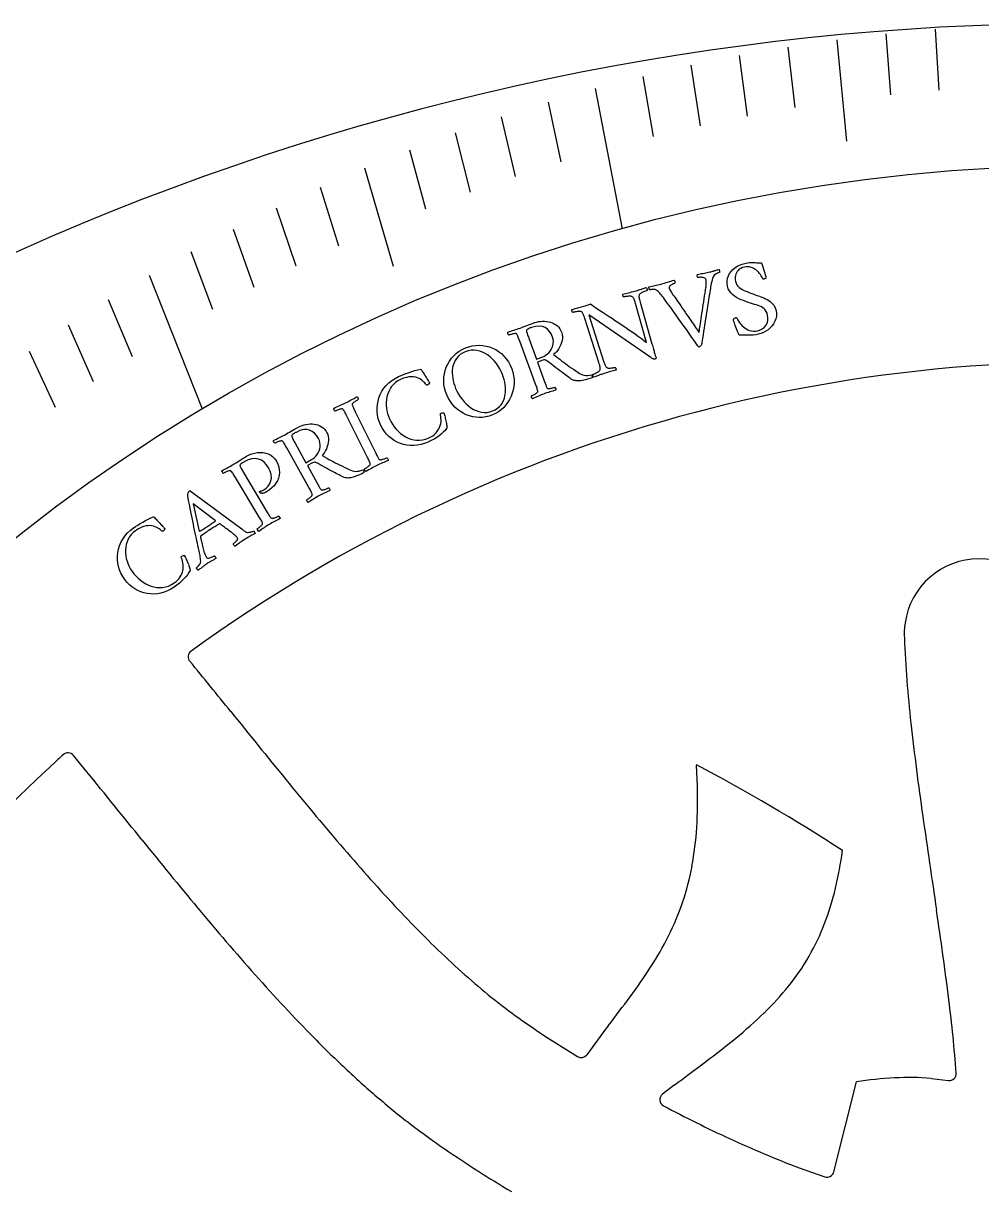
# Model space of a CAD drawing. Header units: millimetres. Extents: x -94 to 94, y -94 to 94.
# Drawn here: x -38.47 to -3.71, y 52.12 to 94.5 of the extents above; entities that cross this region are included whole.
import ezdxf

# ---------------------------------------------------------------- set-up
doc = ezdxf.new("R2010")
doc.units = ezdxf.units.MM
for name, color, linetype in [('CUT_INNER', 6, 'Continuous'), ('CUT_OUTER', 1, 'Continuous'), ('ENGRAVE', 7, 'Continuous'), ('ENGRAVE_FINE', 8, 'Continuous'), ('TEXT', 5, 'Continuous')]:
    doc.layers.add(name, color=color, linetype=linetype)

msp = doc.modelspace()

# ---------------------------------------------------------------- linework, layer by layer
at = {"layer": 'CUT_INNER'}
for points in [[(-36.166, 67.35), (-36.652, 67.943)], [(-14.02, 66.823), (-14.053, 67.588), (-14.053, 67.593)], [(-19.077, 57.462), (-18.366, 57.02)], [(-14.858, 55.975), (-15.282, 55.652)], [(-9.069, 52.83), (-8.252, 56.096), (-8.251, 56.102)], [(-5.529, 56.223), (-4.911, 56.149)], [(-10.325, 52.979), (-9.394, 52.655)]]:
    msp.add_lwpolyline(points, dxfattribs=at)
for centre, radius, start, end in [((0, 27.005), 55.21, 83.6858, 125.9129), ((0, 27.004), 67.496, 125.98241, 240.82111), ((-3.799, 72.36), 2.715, 8.6569, 171.7883), ((-3.771, 72.357), 2.744, 171.8144, 183.0762), ((37.142, 73.983), 43.688, 182.3268, 186.4021), ((-32.237, 71.518), 0.25, 126.0352, 219.3527), ((-193.521, -61.212), 208.628, 38.80697, 39.45294), ((404.947, 420.805), 559.815, 218.8641, 219.18891), ((96.038, 80.452), 102.938, 186.32481, 188.2209), ((-13.646, 41.967), 34.961, 131.9431, 132.6417), ((-36.846, 67.785), 0.25, 39.3522, 132.0117), ((0, 27.004), 55.211, 132.5397, 191.6531), ((-43.23, 11.782), 62.978, 56.81025, 62.4001), ((-908.307, -640.589), 1123.302, 38.904931, 39.067142), ((74.097, 151.055), 132.935, 219.18159, 220.51408), ((-30.614, 66.315), 16.602, 356.5878, 1.7523), ((762.395, 176.354), 776.161, 188.193906, 188.447645), ((-25.502, 66.017), 11.481, 349.4746, 356.5571), ((141.285, 206.47), 225.457, 218.90409, 219.71854), ((25.458, 109.468), 68.941, 220.49816, 222.95504), ((-23.85, 66.611), 15.244, 346.7649, 351.9851), ((-23.615, 65.679), 9.565, 341.2833, 349.3975), ((-18.846, 65.44), 10.105, 339.1237, 346.7314), ((43.609, 125.306), 98.46, 219.71025, 221.56642), ((5.618, 90.969), 41.815, 222.9286, 226.7301), ((-23.724, 65.735), 9.686, 333.3885, 341.1805), ((-150.642, 40.715), 146.896, 7.18008, 8.46222), ((-17.242, 64.844), 8.393, 330.0853, 339.028), ((-25.965, 66.876), 12.2, 327.1738, 333.3096), ((-17.407, 64.958), 8.594, 321.2557, 329.9712), ((-4.738, 79.942), 26.688, 226.6913, 232.1671), ((-32.92, 71.376), 20.484, 323.4767, 327.1416), ((14.019, 99.043), 58.896, 221.54985, 224.61357), ((-19.068, 66.308), 10.734, 314.0716, 321.1823), ((-79.326, 105.742), 78.229, 322.51483, 323.478), ((-51.468, 53.074), 46.955, 4.0842, 7.343), ((-4.547, 80.662), 27.374, 232.7757, 237.9407), ((-22.967, 70.344), 16.345, 309.2533, 314.0528), ((20.929, 28.878), 48.1, 142.5365, 144.0971), ((0.499, 85.708), 39.907, 224.6177, 226.9924), ((-34.035, 83.879), 33.83, 306.8929, 309.264), ((-18.234, 57.232), 0.25, 238.1329, 323.7079), ((-413.418, 588.945), 665.512, 306.789504, 306.91122), ((-4.127, 80.615), 33.027, 226.8335, 229.5216), ((-4.881, 56.397), 0.25, 263.1642, 4.7686), ((-6.042, 41.019), 15.244, 93.1116, 98.3318), ((-6.327, 46.15), 10.105, 85.4704, 93.0782), ((-15.131, 55.453), 0.25, 127.264, 242.6376), ((-7.369, 76.704), 27.947, 229.3732, 232.5217), ((6.325, 95.589), 45.761, 241.8754, 245.218), ((-4.422, 80.85), 33.032, 232.8402, 235.3875), ((2.706, 87.557), 36.951, 245.0928, 249.3506), ((7.841, 99.488), 55.339, 235.8996, 238.8755), ((-9.312, 52.891), 0.25, 250.7824, 345.9522)]:
    msp.add_arc(centre, radius, start, end, dxfattribs=at)
at = {"layer": 'CUT_OUTER'}
msp.add_arc((-0.001, 0.002), 94.498, 90.25031, 136.407, dxfattribs=at)
at = {"layer": 'ENGRAVE'}
for points in [[(-17.726, 92.131), (-16.748, 87.048)], [(-33.903, 85.368), (-31.976, 80.515)]]:
    msp.add_lwpolyline(points, dxfattribs=at)
msp.add_circle((0, 27.004), 62.336, dxfattribs=at)
at = {"layer": 'ENGRAVE_FINE'}
for points in [[(-7.181, 94.117), (-7.013, 91.911)], [(-5.391, 94.284), (-5.265, 92.076)], [(-8.964, 93.902), (-8.614, 90.231)], [(-12.504, 93.332), (-12.21, 91.137)], [(-10.739, 93.64), (-10.487, 91.441)], [(-14.258, 92.977), (-13.922, 90.787)], [(-15.999, 92.576), (-15.621, 90.392)], [(-19.436, 91.641), (-18.976, 89.47)], [(-21.13, 91.107), (-20.628, 88.944)], [(-22.805, 90.531), (-22.262, 88.376)], [(-24.46, 89.912), (-23.877, 87.766)], [(-26.094, 89.252), (-25.053, 85.691)], [(-27.706, 88.552), (-27.041, 86.425)], [(-29.293, 87.812), (-28.588, 85.697)], [(-30.856, 87.034), (-30.11, 84.93)], [(-32.393, 86.219), (-31.607, 84.127)], [(-35.385, 84.481), (-34.52, 82.416)], [(-36.838, 83.561), (-35.933, 81.51)], [(-38.261, 82.608), (-37.318, 80.572)]]:
    msp.add_lwpolyline(points, dxfattribs=at)
at = {"layer": 'TEXT'}
for points in [[(-12.303, 85.791), (-12.243, 85.803), (-12.189, 85.812), (-12.139, 85.818), (-12.094, 85.821), (-12.051, 85.822), (-12.008, 85.822), (-11.963, 85.82), (-11.918, 85.818), (-11.87, 85.815), (-11.816, 85.812), (-11.757, 85.809), (-11.693, 85.807), (-11.667, 85.734), (-11.642, 85.661), (-11.617, 85.585), (-11.594, 85.509), (-11.573, 85.436), (-11.556, 85.374), (-11.541, 85.32), (-11.53, 85.277), (-11.528, 85.268), (-11.531, 85.259), (-11.539, 85.251), (-11.552, 85.242), (-11.566, 85.235), (-11.579, 85.229), (-11.591, 85.225), (-11.601, 85.222), (-11.615, 85.221), (-11.627, 85.221), (-11.638, 85.224), (-11.648, 85.229), (-11.661, 85.264), (-11.679, 85.302), (-11.702, 85.341), (-11.729, 85.383), (-11.76, 85.425), (-11.794, 85.465), (-11.832, 85.503), (-11.874, 85.54), (-11.919, 85.573), (-11.967, 85.602), (-12.018, 85.627), (-12.071, 85.647), (-12.127, 85.662), (-12.184, 85.668), (-12.243, 85.667), (-12.304, 85.657), (-12.379, 85.638), (-12.444, 85.611), (-12.498, 85.578), (-12.542, 85.538), (-12.577, 85.494), (-12.605, 85.448), (-12.625, 85.399), (-12.638, 85.347), (-12.645, 85.295), (-12.647, 85.245), (-12.644, 85.196), (-12.636, 85.149), (-12.616, 85.077), (-12.586, 85.014), (-12.548, 84.96), (-12.501, 84.914), (-12.447, 84.874), (-12.389, 84.839), (-12.326, 84.807), (-12.258, 84.78), (-12.187, 84.754), (-12.117, 84.727), (-12.046, 84.7), (-11.975, 84.673), (-11.92, 84.653), (-11.863, 84.632), (-11.803, 84.61), (-11.74, 84.588), (-11.677, 84.563), (-11.614, 84.536), (-11.551, 84.507), (-11.489, 84.476), (-11.43, 84.442), (-11.375, 84.403), (-11.325, 84.361), (-11.278, 84.314), (-11.238, 84.262), (-11.206, 84.206), (-11.18, 84.143), (-11.163, 84.076), (-11.15, 83.974), (-11.153, 83.876), (-11.172, 83.781), (-11.206, 83.69), (-11.252, 83.603), (-11.308, 83.524), (-11.374, 83.451), (-11.449, 83.386), (-11.532, 83.329), (-11.62, 83.283), (-11.712, 83.247), (-11.809, 83.221), (-11.903, 83.204), (-11.995, 83.192), (-12.088, 83.186), (-12.18, 83.186), (-12.269, 83.188), (-12.353, 83.189), (-12.433, 83.189), (-12.507, 83.187), (-12.531, 83.242), (-12.555, 83.299), (-12.578, 83.357), (-12.601, 83.418), (-12.623, 83.478), (-12.643, 83.535), (-12.662, 83.588), (-12.678, 83.637), (-12.692, 83.68), (-12.703, 83.713), (-12.71, 83.738), (-12.715, 83.754), (-12.707, 83.766), (-12.698, 83.777), (-12.688, 83.787), (-12.678, 83.797), (-12.666, 83.806), (-12.654, 83.813), (-12.642, 83.819), (-12.628, 83.823), (-12.612, 83.824), (-12.598, 83.82), (-12.587, 83.811), (-12.578, 83.797), (-12.564, 83.769), (-12.546, 83.737), (-12.523, 83.7), (-12.497, 83.659), (-12.466, 83.615), (-12.43, 83.572), (-12.39, 83.529), (-12.346, 83.487), (-12.297, 83.447), (-12.244, 83.412), (-12.187, 83.382), (-12.125, 83.358), (-12.058, 83.341), (-11.987, 83.335), (-11.91, 83.337), (-11.828, 83.35), (-11.742, 83.376), (-11.666, 83.416), (-11.598, 83.47), (-11.538, 83.538), (-11.493, 83.617), (-11.467, 83.706), (-11.46, 83.803), (-11.473, 83.909), (-11.492, 83.984), (-11.519, 84.047), (-11.554, 84.101), (-11.595, 84.144), (-11.643, 84.179), (-11.695, 84.21), (-11.752, 84.237), (-11.814, 84.261), (-11.879, 84.282), (-11.947, 84.304), (-12.018, 84.326), (-12.091, 84.349), (-12.173, 84.377), (-12.257, 84.407), (-12.343, 84.439), (-12.43, 84.473), (-12.516, 84.51), (-12.597, 84.554), (-12.673, 84.603), (-12.744, 84.658), (-12.806, 84.721), (-12.857, 84.792), (-12.896, 84.873), (-12.923, 84.964), (-12.938, 85.062), (-12.938, 85.158), (-12.923, 85.25), (-12.892, 85.338), (-12.849, 85.421), (-12.795, 85.498), (-12.732, 85.568), (-12.658, 85.631), (-12.576, 85.686), (-12.49, 85.731), (-12.399, 85.766), (-12.303, 85.791)], [(-15.333, 85.042), (-15.27, 85.059), (-15.208, 85.076), (-15.148, 85.094), (-15.089, 85.112), (-15.03, 85.13), (-14.972, 85.148), (-14.915, 85.165), (-14.858, 85.182), (-14.852, 85.173), (-14.846, 85.161), (-14.841, 85.144), (-14.836, 85.124), (-14.833, 85.104), (-14.832, 85.089), (-14.834, 85.078), (-14.838, 85.072), (-14.848, 85.069), (-14.864, 85.063), (-14.884, 85.055), (-14.909, 85.044), (-14.935, 85.031), (-14.961, 85.016), (-14.985, 85), (-15.008, 84.981), (-15.027, 84.961), (-15.039, 84.939), (-15.043, 84.915), (-15.039, 84.889), (-15.025, 84.852), (-14.997, 84.8), (-14.957, 84.734), (-14.903, 84.654), (-14.874, 84.613), (-14.841, 84.566), (-14.803, 84.512), (-14.761, 84.451), (-14.715, 84.386), (-14.668, 84.318), (-14.618, 84.247), (-14.566, 84.172), (-14.514, 84.095), (-14.461, 84.018), (-14.408, 83.942), (-14.354, 83.865), (-14.302, 83.79), (-14.252, 83.718), (-14.205, 83.649), (-14.16, 83.583), (-14.118, 83.521), (-14.081, 83.465), (-14.047, 83.415), (-14.017, 83.371), (-13.993, 83.335), (-13.975, 83.308), (-13.963, 83.29), (-13.957, 83.282), (-13.954, 83.297), (-13.95, 83.323), (-13.943, 83.362), (-13.936, 83.412), (-13.927, 83.472), (-13.917, 83.54), (-13.906, 83.615), (-13.894, 83.698), (-13.881, 83.787), (-13.867, 83.88), (-13.853, 83.978), (-13.837, 84.081), (-13.822, 84.186), (-13.805, 84.292), (-13.789, 84.399), (-13.773, 84.507), (-13.756, 84.613), (-13.74, 84.716), (-13.725, 84.816), (-13.71, 84.913), (-13.704, 84.95), (-13.7, 84.987), (-13.697, 85.025), (-13.695, 85.063), (-13.695, 85.1), (-13.696, 85.134), (-13.699, 85.165), (-13.704, 85.192), (-13.714, 85.22), (-13.73, 85.242), (-13.752, 85.26), (-13.78, 85.272), (-13.81, 85.279), (-13.841, 85.284), (-13.873, 85.287), (-13.905, 85.287), (-13.934, 85.285), (-13.959, 85.283), (-13.979, 85.28), (-13.993, 85.278), (-14.001, 85.282), (-14.009, 85.292), (-14.016, 85.306), (-14.021, 85.326), (-14.025, 85.347), (-14.026, 85.364), (-14.024, 85.378), (-14.02, 85.39), (-13.966, 85.4), (-13.914, 85.41), (-13.864, 85.419), (-13.815, 85.428), (-13.765, 85.437), (-13.715, 85.447), (-13.663, 85.458), (-13.61, 85.47), (-13.567, 85.48), (-13.528, 85.49), (-13.494, 85.498), (-13.465, 85.506), (-13.439, 85.513), (-13.412, 85.52), (-13.387, 85.528), (-13.361, 85.536), (-13.334, 85.544), (-13.304, 85.553), (-13.271, 85.562), (-13.235, 85.572), (-13.23, 85.564), (-13.225, 85.55), (-13.221, 85.533), (-13.217, 85.511), (-13.215, 85.491), (-13.214, 85.475), (-13.216, 85.466), (-13.219, 85.462), (-13.234, 85.457), (-13.257, 85.449), (-13.287, 85.435), (-13.324, 85.418), (-13.361, 85.397), (-13.394, 85.371), (-13.421, 85.342), (-13.443, 85.309), (-13.457, 85.281), (-13.471, 85.241), (-13.485, 85.192), (-13.5, 85.131), (-13.514, 85.067), (-13.527, 85.003), (-13.538, 84.942), (-13.548, 84.882), (-13.57, 84.743), (-13.592, 84.61), (-13.612, 84.483), (-13.63, 84.361), (-13.649, 84.244), (-13.667, 84.128), (-13.684, 84.015), (-13.702, 83.904), (-13.72, 83.792), (-13.737, 83.679), (-13.755, 83.563), (-13.773, 83.446), (-13.791, 83.324), (-13.811, 83.195), (-13.832, 83.061), (-13.854, 82.919), (-13.862, 82.882), (-13.871, 82.85), (-13.883, 82.823), (-13.896, 82.803), (-13.911, 82.786), (-13.928, 82.773), (-13.945, 82.764), (-13.964, 82.757), (-13.969, 82.757), (-13.976, 82.761), (-13.982, 82.767), (-13.989, 82.777), (-13.995, 82.788), (-14.002, 82.797), (-14.008, 82.805), (-14.013, 82.81), (-14.116, 82.959), (-14.216, 83.103), (-14.313, 83.242), (-14.406, 83.375), (-14.499, 83.507), (-14.592, 83.639), (-14.687, 83.773), (-14.782, 83.907), (-14.881, 84.045), (-14.986, 84.19), (-15.097, 84.341), (-15.214, 84.499), (-15.25, 84.548), (-15.285, 84.593), (-15.319, 84.636), (-15.351, 84.676), (-15.384, 84.714), (-15.418, 84.749), (-15.452, 84.782), (-15.487, 84.812), (-15.503, 84.824), (-15.522, 84.833), (-15.545, 84.839), (-15.571, 84.843), (-15.599, 84.845), (-15.626, 84.846), (-15.653, 84.845), (-15.679, 84.843), (-15.703, 84.84), (-15.723, 84.837), (-15.74, 84.834), (-15.754, 84.831), (-15.757, 84.833), (-15.76, 84.843), (-15.765, 84.859), (-15.772, 84.881), (-15.778, 84.904), (-15.782, 84.921), (-15.783, 84.932), (-15.783, 84.938), (-15.718, 84.953), (-15.659, 84.967), (-15.605, 84.979), (-15.557, 84.989), (-15.509, 84.999), (-15.456, 85.011), (-15.397, 85.026), (-15.333, 85.042)], [(-18.179, 84.227), (-18.136, 84.241), (-18.094, 84.254), (-18.052, 84.267), (-18.011, 84.28), (-17.973, 84.292), (-17.94, 84.303), (-17.913, 84.313), (-17.891, 84.322), (-17.843, 84.284), (-17.782, 84.24), (-17.711, 84.19), (-17.628, 84.134), (-17.536, 84.072), (-17.436, 84.006), (-17.331, 83.936), (-17.218, 83.863), (-17.101, 83.786), (-16.983, 83.709), (-16.863, 83.629), (-16.741, 83.548), (-16.619, 83.467), (-16.5, 83.385), (-16.382, 83.304), (-16.266, 83.222), (-16.155, 83.143), (-16.051, 83.066), (-15.955, 82.993), (-15.866, 82.922), (-16.267, 84.334), (-16.28, 84.381), (-16.293, 84.422), (-16.304, 84.459), (-16.315, 84.489), (-16.326, 84.516), (-16.341, 84.541), (-16.359, 84.563), (-16.379, 84.582), (-16.391, 84.589), (-16.408, 84.594), (-16.431, 84.597), (-16.46, 84.599), (-16.492, 84.598), (-16.525, 84.597), (-16.558, 84.594), (-16.591, 84.59), (-16.623, 84.585), (-16.65, 84.581), (-16.672, 84.576), (-16.69, 84.572), (-16.7, 84.58), (-16.708, 84.591), (-16.715, 84.606), (-16.72, 84.623), (-16.724, 84.64), (-16.727, 84.654), (-16.728, 84.666), (-16.729, 84.676), (-16.672, 84.69), (-16.617, 84.704), (-16.564, 84.716), (-16.512, 84.728), (-16.46, 84.74), (-16.404, 84.754), (-16.346, 84.769), (-16.284, 84.787), (-16.241, 84.799), (-16.202, 84.81), (-16.168, 84.82), (-16.137, 84.83), (-16.109, 84.839), (-16.08, 84.848), (-16.05, 84.858), (-16.021, 84.868), (-15.989, 84.879), (-15.954, 84.891), (-15.916, 84.903), (-15.875, 84.917), (-15.869, 84.909), (-15.863, 84.9), (-15.857, 84.888), (-15.85, 84.874), (-15.845, 84.859), (-15.843, 84.843), (-15.843, 84.827), (-15.845, 84.81), (-15.86, 84.805), (-15.88, 84.798), (-15.905, 84.789), (-15.936, 84.777), (-15.969, 84.763), (-16, 84.748), (-16.031, 84.732), (-16.061, 84.715), (-16.087, 84.698), (-16.107, 84.682), (-16.12, 84.667), (-16.128, 84.653), (-16.134, 84.628), (-16.137, 84.602), (-16.137, 84.576), (-16.133, 84.549), (-16.126, 84.518), (-16.117, 84.481), (-16.106, 84.438), (-16.092, 84.388), (-15.667, 82.871), (-15.652, 82.82), (-15.639, 82.771), (-15.626, 82.726), (-15.614, 82.684), (-15.603, 82.645), (-15.592, 82.606), (-15.58, 82.567), (-15.569, 82.53), (-15.557, 82.492), (-15.544, 82.45), (-15.53, 82.406), (-15.514, 82.358), (-15.515, 82.35), (-15.519, 82.344), (-15.524, 82.338), (-15.532, 82.333), (-15.54, 82.328), (-15.547, 82.325), (-15.553, 82.323), (-15.557, 82.321), (-15.566, 82.32), (-15.579, 82.32), (-15.594, 82.322), (-15.613, 82.326), (-15.635, 82.332), (-15.658, 82.342), (-15.683, 82.356), (-15.71, 82.373), (-17.952, 83.929), (-17.422, 82.249), (-17.407, 82.203), (-17.393, 82.162), (-17.38, 82.127), (-17.368, 82.098), (-17.356, 82.072), (-17.341, 82.049), (-17.324, 82.027), (-17.305, 82.008), (-17.294, 82.001), (-17.277, 81.996), (-17.255, 81.993), (-17.228, 81.992), (-17.198, 81.993), (-17.167, 81.994), (-17.135, 81.997), (-17.103, 82), (-17.073, 82.004), (-17.046, 82.008), (-17.025, 82.013), (-17.008, 82.017), (-16.998, 82.009), (-16.989, 81.998), (-16.982, 81.985), (-16.976, 81.969), (-16.972, 81.953), (-16.969, 81.938), (-16.967, 81.925), (-16.967, 81.913), (-17.022, 81.901), (-17.074, 81.888), (-17.125, 81.876), (-17.173, 81.864), (-17.223, 81.851), (-17.275, 81.837), (-17.33, 81.821), (-17.388, 81.802), (-17.427, 81.79), (-17.464, 81.777), (-17.497, 81.766), (-17.527, 81.754), (-17.555, 81.743), (-17.582, 81.732), (-17.61, 81.721), (-17.636, 81.711), (-17.665, 81.699), (-17.697, 81.687), (-17.733, 81.673), (-17.773, 81.658), (-17.78, 81.665), (-17.786, 81.675), (-17.793, 81.686), (-17.799, 81.7), (-17.805, 81.714), (-17.808, 81.73), (-17.809, 81.746), (-17.808, 81.763), (-17.794, 81.769), (-17.776, 81.776), (-17.753, 81.787), (-17.725, 81.801), (-17.695, 81.816), (-17.666, 81.832), (-17.637, 81.85), (-17.608, 81.868), (-17.584, 81.885), (-17.565, 81.902), (-17.553, 81.917), (-17.548, 81.93), (-17.543, 81.956), (-17.541, 81.981), (-17.542, 82.007), (-17.546, 82.033), (-17.553, 82.063), (-17.562, 82.099), (-17.575, 82.142), (-17.59, 82.192), (-18.101, 83.794), (-18.117, 83.844), (-18.132, 83.886), (-18.145, 83.922), (-18.157, 83.951), (-18.17, 83.975), (-18.184, 83.997), (-18.201, 84.017), (-18.221, 84.035), (-18.233, 84.043), (-18.252, 84.048), (-18.277, 84.051), (-18.309, 84.05), (-18.344, 84.048), (-18.378, 84.044), (-18.413, 84.039), (-18.447, 84.033), (-18.478, 84.026), (-18.504, 84.021), (-18.524, 84.016), (-18.539, 84.011), (-18.55, 84.024), (-18.559, 84.038), (-18.566, 84.053), (-18.57, 84.068), (-18.573, 84.083), (-18.574, 84.096), (-18.574, 84.107), (-18.573, 84.117), (-18.509, 84.135), (-18.452, 84.152), (-18.401, 84.165), (-18.356, 84.177), (-18.314, 84.188), (-18.27, 84.2), (-18.225, 84.213), (-18.179, 84.227)], [(-19.915, 83.642), (-19.85, 83.662), (-19.782, 83.677), (-19.712, 83.687), (-19.638, 83.692), (-19.564, 83.692), (-19.491, 83.687), (-19.419, 83.675), (-19.348, 83.658), (-19.28, 83.635), (-19.215, 83.604), (-19.154, 83.567), (-19.098, 83.523), (-19.047, 83.472), (-19.003, 83.412), (-18.966, 83.345), (-18.936, 83.27), (-18.918, 83.203), (-18.911, 83.134), (-18.913, 83.063), (-18.924, 82.99), (-18.943, 82.916), (-18.969, 82.844), (-19.002, 82.775), (-19.04, 82.707), (-19.084, 82.643), (-19.131, 82.586), (-19.181, 82.535), (-19.234, 82.489), (-19.158, 82.427), (-19.084, 82.368), (-19.013, 82.312), (-18.944, 82.258), (-18.875, 82.206), (-18.805, 82.155), (-18.735, 82.104), (-18.664, 82.054), (-18.591, 82.002), (-18.514, 81.948), (-18.433, 81.891), (-18.348, 81.832), (-18.291, 81.796), (-18.235, 81.767), (-18.18, 81.745), (-18.125, 81.73), (-18.068, 81.723), (-18.006, 81.723), (-17.937, 81.73), (-17.864, 81.745), (-17.855, 81.738), (-17.847, 81.727), (-17.842, 81.711), (-17.838, 81.691), (-17.835, 81.671), (-17.834, 81.656), (-17.833, 81.645), (-17.833, 81.638), (-17.921, 81.611), (-18.001, 81.587), (-18.074, 81.567), (-18.14, 81.552), (-18.199, 81.54), (-18.25, 81.531), (-18.293, 81.526), (-18.328, 81.525), (-18.351, 81.526), (-18.379, 81.529), (-18.411, 81.532), (-18.447, 81.537), (-18.487, 81.545), (-18.529, 81.559), (-18.572, 81.58), (-18.616, 81.607), (-18.636, 81.621), (-18.663, 81.64), (-18.697, 81.665), (-18.738, 81.695), (-18.785, 81.73), (-18.836, 81.769), (-18.892, 81.811), (-18.952, 81.857), (-19.016, 81.905), (-19.081, 81.955), (-19.149, 82.007), (-19.22, 82.06), (-19.291, 82.113), (-19.36, 82.166), (-19.429, 82.219), (-19.497, 82.271), (-19.522, 82.285), (-19.552, 82.29), (-19.586, 82.287), (-19.625, 82.276), (-19.817, 82.208), (-19.573, 81.528), (-19.572, 81.523), (-19.57, 81.517), (-19.567, 81.512), (-19.566, 81.506), (-19.564, 81.5), (-19.561, 81.495), (-19.559, 81.489), (-19.558, 81.484), (-19.545, 81.449), (-19.533, 81.416), (-19.521, 81.385), (-19.509, 81.356), (-19.498, 81.328), (-19.486, 81.304), (-19.474, 81.283), (-19.462, 81.265), (-19.453, 81.258), (-19.437, 81.254), (-19.417, 81.252), (-19.391, 81.252), (-19.362, 81.255), (-19.333, 81.259), (-19.303, 81.264), (-19.273, 81.272), (-19.245, 81.279), (-19.221, 81.285), (-19.203, 81.29), (-19.19, 81.295), (-19.181, 81.288), (-19.174, 81.277), (-19.166, 81.264), (-19.158, 81.247), (-19.152, 81.23), (-19.149, 81.214), (-19.149, 81.201), (-19.153, 81.19), (-19.209, 81.174), (-19.263, 81.159), (-19.317, 81.143), (-19.369, 81.128), (-19.421, 81.112), (-19.474, 81.095), (-19.526, 81.077), (-19.579, 81.058), (-19.631, 81.039), (-19.683, 81.019), (-19.735, 80.998), (-19.787, 80.976), (-19.84, 80.954), (-19.892, 80.931), (-19.946, 80.907), (-19.999, 80.883), (-20.009, 80.89), (-20.017, 80.9), (-20.025, 80.913), (-20.031, 80.931), (-20.036, 80.948), (-20.039, 80.964), (-20.04, 80.977), (-20.038, 80.987), (-20.025, 80.993), (-20.007, 81), (-19.985, 81.01), (-19.959, 81.023), (-19.931, 81.037), (-19.904, 81.052), (-19.879, 81.068), (-19.854, 81.085), (-19.833, 81.101), (-19.819, 81.116), (-19.811, 81.128), (-19.809, 81.139), (-19.811, 81.166), (-19.817, 81.195), (-19.824, 81.226), (-19.835, 81.261), (-19.847, 81.297), (-19.86, 81.335), (-19.874, 81.374), (-19.889, 81.414), (-20.46, 82.966), (-20.475, 83.007), (-20.49, 83.046), (-20.505, 83.083), (-20.519, 83.12), (-20.533, 83.154), (-20.548, 83.184), (-20.564, 83.209), (-20.579, 83.231), (-20.588, 83.24), (-20.603, 83.244), (-20.624, 83.246), (-20.651, 83.243), (-20.681, 83.238), (-20.711, 83.232), (-20.741, 83.225), (-20.772, 83.217), (-20.8, 83.21), (-20.824, 83.203), (-20.842, 83.197), (-20.856, 83.192), (-20.865, 83.199), (-20.873, 83.209), (-20.881, 83.223), (-20.889, 83.239), (-20.895, 83.257), (-20.898, 83.272), (-20.898, 83.285), (-20.895, 83.296), (-20.837, 83.316), (-20.78, 83.334), (-20.723, 83.352), (-20.667, 83.37), (-20.611, 83.388), (-20.556, 83.406), (-20.502, 83.424), (-20.448, 83.443), (-20.391, 83.464), (-20.332, 83.486), (-20.271, 83.509), (-20.209, 83.534), (-20.142, 83.559), (-20.072, 83.586), (-19.996, 83.613), (-19.915, 83.642)], [(-19.273, 83.118), (-19.32, 83.23), (-19.381, 83.325), (-19.454, 83.404), (-19.541, 83.466), (-19.641, 83.506), (-19.758, 83.519), (-19.89, 83.505), (-20.038, 83.464), (-20.058, 83.457), (-20.082, 83.447), (-20.11, 83.436), (-20.143, 83.422), (-20.174, 83.408), (-20.196, 83.393), (-20.209, 83.378), (-20.215, 83.363), (-20.215, 83.341), (-20.211, 83.314), (-20.203, 83.281), (-20.191, 83.243), (-20.178, 83.202), (-20.164, 83.162), (-20.149, 83.121), (-20.135, 83.08), (-19.858, 82.32), (-19.662, 82.39), (-19.592, 82.419), (-19.527, 82.456), (-19.467, 82.5), (-19.411, 82.552), (-19.361, 82.609), (-19.319, 82.672), (-19.286, 82.739), (-19.26, 82.81), (-19.245, 82.884), (-19.242, 82.96), (-19.251, 83.038), (-19.273, 83.118)], [(-22.432, 82.723), (-22.308, 82.766), (-22.183, 82.797), (-22.058, 82.815), (-21.931, 82.82), (-21.806, 82.812), (-21.684, 82.793), (-21.564, 82.761), (-21.447, 82.716), (-21.335, 82.661), (-21.229, 82.594), (-21.129, 82.517), (-21.036, 82.428), (-20.95, 82.329), (-20.874, 82.219), (-20.808, 82.1), (-20.752, 81.969), (-20.711, 81.841), (-20.683, 81.713), (-20.668, 81.585), (-20.667, 81.457), (-20.678, 81.33), (-20.699, 81.207), (-20.732, 81.086), (-20.775, 80.969), (-20.828, 80.858), (-20.891, 80.752), (-20.963, 80.654), (-21.044, 80.562), (-21.135, 80.479), (-21.233, 80.406), (-21.339, 80.344), (-21.453, 80.291), (-21.57, 80.25), (-21.688, 80.222), (-21.808, 80.205), (-21.93, 80.2), (-22.051, 80.207), (-22.169, 80.225), (-22.286, 80.256), (-22.4, 80.298), (-22.511, 80.352), (-22.616, 80.416), (-22.717, 80.491), (-22.812, 80.576), (-22.9, 80.672), (-22.979, 80.778), (-23.049, 80.894), (-23.11, 81.02), (-23.157, 81.147), (-23.191, 81.274), (-23.211, 81.402), (-23.218, 81.53), (-23.213, 81.658), (-23.195, 81.783), (-23.166, 81.905), (-23.126, 82.024), (-23.074, 82.138), (-23.011, 82.246), (-22.938, 82.347), (-22.854, 82.442), (-22.761, 82.528), (-22.659, 82.604), (-22.549, 82.669), (-22.432, 82.723)], [(-22.436, 82.58), (-22.534, 82.534), (-22.62, 82.48), (-22.693, 82.417), (-22.755, 82.346), (-22.805, 82.268), (-22.845, 82.187), (-22.875, 82.101), (-22.895, 82.01), (-22.907, 81.917), (-22.91, 81.823), (-22.906, 81.727), (-22.894, 81.629), (-22.875, 81.531), (-22.851, 81.436), (-22.821, 81.343), (-22.786, 81.252), (-22.739, 81.15), (-22.684, 81.05), (-22.623, 80.954), (-22.555, 80.861), (-22.481, 80.773), (-22.402, 80.693), (-22.319, 80.62), (-22.231, 80.553), (-22.14, 80.496), (-22.046, 80.45), (-21.95, 80.415), (-21.851, 80.391), (-21.75, 80.379), (-21.649, 80.383), (-21.547, 80.402), (-21.444, 80.436), (-21.349, 80.48), (-21.267, 80.533), (-21.196, 80.594), (-21.137, 80.663), (-21.088, 80.738), (-21.048, 80.819), (-21.018, 80.905), (-20.997, 80.996), (-20.984, 81.091), (-20.979, 81.187), (-20.981, 81.284), (-20.992, 81.383), (-21.008, 81.482), (-21.03, 81.578), (-21.057, 81.672), (-21.089, 81.764), (-21.134, 81.868), (-21.185, 81.969), (-21.243, 82.066), (-21.309, 82.16), (-21.381, 82.249), (-21.458, 82.33), (-21.54, 82.404), (-21.628, 82.47), (-21.721, 82.527), (-21.816, 82.573), (-21.914, 82.608), (-22.015, 82.631), (-22.118, 82.642), (-22.223, 82.637), (-22.329, 82.616), (-22.436, 82.58)], [(-24.858, 81.684), (-24.767, 81.724), (-24.673, 81.763), (-24.576, 81.801), (-24.476, 81.838), (-24.374, 81.873), (-24.269, 81.904), (-24.162, 81.932), (-24.052, 81.956), (-24.05, 81.952), (-24.041, 81.939), (-24.027, 81.918), (-24.007, 81.888), (-23.983, 81.852), (-23.958, 81.813), (-23.931, 81.771), (-23.902, 81.725), (-23.874, 81.68), (-23.846, 81.636), (-23.82, 81.595), (-23.795, 81.556), (-23.774, 81.522), (-23.757, 81.495), (-23.746, 81.476), (-23.74, 81.465), (-23.737, 81.458), (-23.738, 81.449), (-23.742, 81.439), (-23.75, 81.426), (-23.76, 81.414), (-23.772, 81.404), (-23.785, 81.395), (-23.799, 81.388), (-23.812, 81.383), (-23.824, 81.38), (-23.837, 81.379), (-23.848, 81.379), (-23.863, 81.4), (-23.883, 81.424), (-23.908, 81.454), (-23.938, 81.487), (-23.973, 81.522), (-24.014, 81.555), (-24.061, 81.587), (-24.115, 81.617), (-24.174, 81.643), (-24.241, 81.662), (-24.314, 81.673), (-24.393, 81.678), (-24.48, 81.672), (-24.575, 81.654), (-24.677, 81.622), (-24.787, 81.577), (-24.882, 81.527), (-24.968, 81.468), (-25.044, 81.399), (-25.11, 81.322), (-25.166, 81.238), (-25.213, 81.148), (-25.25, 81.054), (-25.278, 80.955), (-25.296, 80.853), (-25.306, 80.75), (-25.306, 80.647), (-25.298, 80.542), (-25.282, 80.439), (-25.257, 80.34), (-25.225, 80.243), (-25.186, 80.15), (-25.134, 80.05), (-25.076, 79.954), (-25.011, 79.862), (-24.94, 79.775), (-24.863, 79.694), (-24.781, 79.62), (-24.695, 79.555), (-24.603, 79.497), (-24.508, 79.449), (-24.409, 79.413), (-24.307, 79.387), (-24.202, 79.373), (-24.095, 79.372), (-23.985, 79.386), (-23.874, 79.416), (-23.761, 79.46), (-23.684, 79.498), (-23.617, 79.54), (-23.559, 79.585), (-23.509, 79.634), (-23.467, 79.684), (-23.43, 79.735), (-23.399, 79.786), (-23.374, 79.837), (-23.347, 79.907), (-23.328, 79.977), (-23.317, 80.046), (-23.315, 80.114), (-23.318, 80.18), (-23.323, 80.241), (-23.33, 80.296), (-23.339, 80.346), (-23.309, 80.361), (-23.279, 80.369), (-23.247, 80.371), (-23.214, 80.367), (-23.208, 80.35), (-23.2, 80.327), (-23.192, 80.296), (-23.182, 80.259), (-23.172, 80.217), (-23.162, 80.174), (-23.151, 80.128), (-23.141, 80.08), (-23.131, 80.033), (-23.123, 79.988), (-23.117, 79.945), (-23.112, 79.905), (-23.108, 79.869), (-23.108, 79.839), (-23.109, 79.817), (-23.113, 79.8), (-23.171, 79.73), (-23.236, 79.663), (-23.308, 79.598), (-23.387, 79.536), (-23.474, 79.477), (-23.571, 79.418), (-23.677, 79.361), (-23.794, 79.305), (-23.922, 79.254), (-24.05, 79.216), (-24.178, 79.192), (-24.306, 79.181), (-24.432, 79.183), (-24.555, 79.197), (-24.675, 79.222), (-24.792, 79.259), (-24.904, 79.307), (-25.011, 79.365), (-25.111, 79.433), (-25.205, 79.51), (-25.292, 79.597), (-25.37, 79.692), (-25.44, 79.796), (-25.5, 79.907), (-25.553, 80.031), (-25.593, 80.157), (-25.62, 80.284), (-25.634, 80.413), (-25.636, 80.542), (-25.625, 80.669), (-25.602, 80.794), (-25.567, 80.917), (-25.52, 81.037), (-25.461, 81.151), (-25.39, 81.259), (-25.306, 81.362), (-25.21, 81.457), (-25.104, 81.543), (-24.986, 81.618), (-24.858, 81.684)], [(-26.777, 80.73), (-26.725, 80.757), (-26.673, 80.784), (-26.623, 80.811), (-26.573, 80.838), (-26.523, 80.866), (-26.472, 80.894), (-26.42, 80.922), (-26.366, 80.951), (-26.356, 80.945), (-26.346, 80.936), (-26.337, 80.924), (-26.329, 80.907), (-26.323, 80.89), (-26.319, 80.875), (-26.317, 80.862), (-26.318, 80.851), (-26.331, 80.844), (-26.348, 80.834), (-26.37, 80.822), (-26.396, 80.806), (-26.423, 80.789), (-26.449, 80.772), (-26.474, 80.754), (-26.498, 80.736), (-26.518, 80.719), (-26.531, 80.703), (-26.539, 80.688), (-26.54, 80.675), (-26.536, 80.653), (-26.529, 80.63), (-26.519, 80.604), (-26.508, 80.576), (-26.494, 80.547), (-26.479, 80.516), (-26.464, 80.484), (-26.448, 80.451), (-26.445, 80.446), (-26.442, 80.44), (-26.44, 80.435), (-26.437, 80.43), (-26.434, 80.424), (-26.432, 80.419), (-26.429, 80.414), (-26.427, 80.408), (-25.693, 78.926), (-25.691, 78.921), (-25.688, 78.915), (-25.685, 78.91), (-25.683, 78.905), (-25.68, 78.899), (-25.677, 78.894), (-25.675, 78.889), (-25.672, 78.883), (-25.656, 78.85), (-25.64, 78.819), (-25.624, 78.79), (-25.61, 78.762), (-25.595, 78.736), (-25.581, 78.713), (-25.567, 78.694), (-25.552, 78.677), (-25.542, 78.671), (-25.526, 78.669), (-25.506, 78.669), (-25.48, 78.673), (-25.452, 78.679), (-25.423, 78.686), (-25.394, 78.695), (-25.365, 78.705), (-25.338, 78.716), (-25.316, 78.725), (-25.298, 78.732), (-25.285, 78.738), (-25.276, 78.732), (-25.267, 78.722), (-25.258, 78.71), (-25.248, 78.694), (-25.24, 78.677), (-25.236, 78.663), (-25.234, 78.65), (-25.236, 78.638), (-25.29, 78.616), (-25.343, 78.594), (-25.394, 78.573), (-25.444, 78.551), (-25.494, 78.53), (-25.544, 78.507), (-25.595, 78.483), (-25.645, 78.458), (-25.694, 78.433), (-25.744, 78.407), (-25.793, 78.381), (-25.842, 78.353), (-25.892, 78.325), (-25.942, 78.296), (-25.992, 78.266), (-26.042, 78.236), (-26.052, 78.242), (-26.062, 78.251), (-26.071, 78.263), (-26.079, 78.28), (-26.086, 78.297), (-26.091, 78.312), (-26.093, 78.325), (-26.092, 78.335), (-26.08, 78.342), (-26.063, 78.352), (-26.043, 78.364), (-26.018, 78.38), (-25.992, 78.397), (-25.967, 78.415), (-25.944, 78.434), (-25.921, 78.453), (-25.902, 78.472), (-25.89, 78.488), (-25.883, 78.501), (-25.883, 78.512), (-25.888, 78.538), (-25.896, 78.567), (-25.908, 78.597), (-25.922, 78.63), (-25.939, 78.665), (-25.956, 78.701), (-25.974, 78.738), (-25.993, 78.776), (-26.735, 80.254), (-26.755, 80.293), (-26.774, 80.33), (-26.793, 80.366), (-26.811, 80.401), (-26.829, 80.433), (-26.847, 80.461), (-26.866, 80.484), (-26.884, 80.504), (-26.893, 80.511), (-26.909, 80.515), (-26.93, 80.513), (-26.956, 80.507), (-26.985, 80.499), (-27.015, 80.49), (-27.045, 80.479), (-27.075, 80.467), (-27.103, 80.456), (-27.126, 80.446), (-27.145, 80.438), (-27.158, 80.432), (-27.167, 80.438), (-27.177, 80.447), (-27.186, 80.459), (-27.196, 80.475), (-27.204, 80.491), (-27.209, 80.506), (-27.21, 80.519), (-27.208, 80.531), (-27.153, 80.557), (-27.098, 80.582), (-27.043, 80.607), (-26.988, 80.631), (-26.935, 80.655), (-26.881, 80.68), (-26.829, 80.705), (-26.777, 80.73)], [(-28.48, 79.856), (-28.419, 79.886), (-28.354, 79.912), (-28.286, 79.933), (-28.215, 79.949), (-28.141, 79.961), (-28.068, 79.966), (-27.995, 79.966), (-27.922, 79.96), (-27.851, 79.948), (-27.783, 79.928), (-27.717, 79.901), (-27.654, 79.866), (-27.596, 79.823), (-27.543, 79.771), (-27.496, 79.711), (-27.455, 79.641), (-27.427, 79.578), (-27.409, 79.511), (-27.4, 79.44), (-27.4, 79.366), (-27.407, 79.29), (-27.422, 79.215), (-27.443, 79.142), (-27.47, 79.069), (-27.503, 78.999), (-27.541, 78.935), (-27.582, 78.876), (-27.628, 78.823), (-27.544, 78.774), (-27.461, 78.727), (-27.382, 78.682), (-27.305, 78.64), (-27.229, 78.6), (-27.153, 78.56), (-27.075, 78.52), (-26.997, 78.482), (-26.917, 78.442), (-26.832, 78.401), (-26.743, 78.357), (-26.65, 78.312), (-26.589, 78.285), (-26.529, 78.265), (-26.471, 78.252), (-26.415, 78.246), (-26.357, 78.248), (-26.295, 78.257), (-26.229, 78.275), (-26.159, 78.302), (-26.149, 78.296), (-26.14, 78.286), (-26.132, 78.271), (-26.125, 78.252), (-26.119, 78.233), (-26.115, 78.218), (-26.113, 78.207), (-26.112, 78.201), (-26.194, 78.16), (-26.27, 78.124), (-26.339, 78.093), (-26.402, 78.067), (-26.458, 78.047), (-26.507, 78.03), (-26.548, 78.019), (-26.583, 78.012), (-26.606, 78.01), (-26.634, 78.008), (-26.666, 78.006), (-26.703, 78.005), (-26.743, 78.006), (-26.786, 78.014), (-26.832, 78.028), (-26.881, 78.048), (-26.902, 78.059), (-26.932, 78.074), (-26.97, 78.093), (-27.015, 78.116), (-27.066, 78.143), (-27.123, 78.173), (-27.185, 78.206), (-27.251, 78.242), (-27.322, 78.28), (-27.394, 78.319), (-27.47, 78.36), (-27.547, 78.401), (-27.625, 78.443), (-27.703, 78.485), (-27.779, 78.526), (-27.854, 78.567), (-27.881, 78.576), (-27.911, 78.577), (-27.945, 78.569), (-27.982, 78.552), (-28.161, 78.455), (-27.814, 77.822), (-27.811, 77.816), (-27.808, 77.811), (-27.805, 77.806), (-27.803, 77.801), (-27.8, 77.795), (-27.797, 77.79), (-27.794, 77.785), (-27.791, 77.78), (-27.773, 77.748), (-27.756, 77.717), (-27.74, 77.688), (-27.724, 77.661), (-27.708, 77.636), (-27.693, 77.614), (-27.678, 77.595), (-27.663, 77.579), (-27.652, 77.573), (-27.637, 77.571), (-27.616, 77.573), (-27.591, 77.577), (-27.563, 77.584), (-27.535, 77.593), (-27.506, 77.603), (-27.477, 77.614), (-27.45, 77.626), (-27.428, 77.636), (-27.411, 77.644), (-27.398, 77.65), (-27.389, 77.644), (-27.38, 77.635), (-27.37, 77.623), (-27.36, 77.608), (-27.351, 77.592), (-27.346, 77.577), (-27.344, 77.564), (-27.346, 77.553), (-27.398, 77.528), (-27.45, 77.504), (-27.501, 77.481), (-27.55, 77.457), (-27.599, 77.434), (-27.648, 77.409), (-27.697, 77.383), (-27.747, 77.356), (-27.795, 77.329), (-27.843, 77.301), (-27.891, 77.272), (-27.939, 77.243), (-27.988, 77.212), (-28.036, 77.181), (-28.085, 77.15), (-28.134, 77.118), (-28.145, 77.123), (-28.155, 77.132), (-28.164, 77.144), (-28.173, 77.16), (-28.181, 77.177), (-28.186, 77.191), (-28.189, 77.204), (-28.189, 77.215), (-28.176, 77.222), (-28.16, 77.232), (-28.14, 77.246), (-28.116, 77.262), (-28.091, 77.281), (-28.067, 77.299), (-28.044, 77.319), (-28.022, 77.34), (-28.004, 77.359), (-27.992, 77.376), (-27.986, 77.389), (-27.986, 77.4), (-27.993, 77.426), (-28.002, 77.454), (-28.015, 77.484), (-28.031, 77.516), (-28.049, 77.55), (-28.067, 77.586), (-28.087, 77.622), (-28.108, 77.66), (-28.914, 79.104), (-28.935, 79.141), (-28.955, 79.178), (-28.976, 79.213), (-28.995, 79.247), (-29.015, 79.278), (-29.034, 79.305), (-29.053, 79.328), (-29.072, 79.347), (-29.082, 79.354), (-29.098, 79.356), (-29.119, 79.354), (-29.145, 79.347), (-29.174, 79.338), (-29.202, 79.327), (-29.231, 79.316), (-29.26, 79.303), (-29.287, 79.291), (-29.309, 79.281), (-29.327, 79.272), (-29.34, 79.266), (-29.349, 79.271), (-29.359, 79.28), (-29.369, 79.292), (-29.38, 79.307), (-29.388, 79.323), (-29.394, 79.338), (-29.396, 79.351), (-29.394, 79.362), (-29.34, 79.391), (-29.286, 79.418), (-29.233, 79.445), (-29.18, 79.471), (-29.128, 79.496), (-29.077, 79.523), (-29.026, 79.55), (-28.976, 79.577), (-28.923, 79.607), (-28.868, 79.638), (-28.812, 79.67), (-28.753, 79.704), (-28.692, 79.739), (-28.626, 79.776), (-28.555, 79.815), (-28.48, 79.856)], [(-27.764, 79.439), (-27.828, 79.542), (-27.903, 79.626), (-27.988, 79.693), (-28.083, 79.741), (-28.189, 79.765), (-28.306, 79.76), (-28.434, 79.725), (-28.574, 79.661), (-28.593, 79.651), (-28.615, 79.638), (-28.641, 79.622), (-28.671, 79.604), (-28.699, 79.585), (-28.719, 79.567), (-28.73, 79.55), (-28.733, 79.534), (-28.729, 79.512), (-28.721, 79.486), (-28.708, 79.455), (-28.691, 79.419), (-28.671, 79.381), (-28.651, 79.343), (-28.631, 79.305), (-28.61, 79.267), (-28.218, 78.559), (-28.035, 78.659), (-27.971, 78.698), (-27.912, 78.745), (-27.86, 78.798), (-27.812, 78.858), (-27.772, 78.922), (-27.741, 78.99), (-27.718, 79.062), (-27.704, 79.136), (-27.7, 79.212), (-27.709, 79.287), (-27.73, 79.363), (-27.764, 79.439)], [(-29.288, 78.612), (-29.238, 78.51), (-29.203, 78.407), (-29.184, 78.305), (-29.18, 78.201), (-29.19, 78.099), (-29.215, 78.001), (-29.253, 77.906), (-29.306, 77.813), (-29.372, 77.726), (-29.45, 77.645), (-29.541, 77.571), (-29.645, 77.504), (-29.66, 77.495), (-29.678, 77.487), (-29.698, 77.477), (-29.721, 77.468), (-29.745, 77.459), (-29.767, 77.453), (-29.787, 77.448), (-29.806, 77.446), (-29.812, 77.447), (-29.822, 77.45), (-29.834, 77.452), (-29.848, 77.455), (-29.863, 77.46), (-29.877, 77.468), (-29.888, 77.479), (-29.898, 77.492), (-29.902, 77.502), (-29.902, 77.51), (-29.899, 77.515), (-29.891, 77.52), (-29.875, 77.524), (-29.858, 77.529), (-29.841, 77.534), (-29.823, 77.539), (-29.805, 77.544), (-29.787, 77.552), (-29.768, 77.561), (-29.75, 77.571), (-29.657, 77.637), (-29.582, 77.714), (-29.525, 77.804), (-29.486, 77.906), (-29.469, 78.016), (-29.477, 78.131), (-29.511, 78.249), (-29.57, 78.373), (-29.648, 78.487), (-29.735, 78.579), (-29.834, 78.647), (-29.943, 78.694), (-30.061, 78.713), (-30.185, 78.704), (-30.317, 78.664), (-30.456, 78.595), (-30.474, 78.585), (-30.496, 78.571), (-30.521, 78.554), (-30.551, 78.535), (-30.578, 78.514), (-30.597, 78.496), (-30.608, 78.478), (-30.61, 78.463), (-30.606, 78.441), (-30.597, 78.415), (-30.583, 78.384), (-30.564, 78.349), (-30.543, 78.312), (-30.522, 78.275), (-30.5, 78.237), (-30.478, 78.2), (-29.634, 76.782), (-29.612, 76.746), (-29.59, 76.71), (-29.569, 76.676), (-29.549, 76.644), (-29.529, 76.614), (-29.509, 76.588), (-29.49, 76.565), (-29.471, 76.547), (-29.46, 76.542), (-29.444, 76.541), (-29.424, 76.543), (-29.398, 76.548), (-29.371, 76.556), (-29.343, 76.566), (-29.315, 76.576), (-29.288, 76.589), (-29.262, 76.601), (-29.241, 76.611), (-29.224, 76.62), (-29.212, 76.626), (-29.203, 76.621), (-29.193, 76.612), (-29.183, 76.6), (-29.172, 76.585), (-29.163, 76.57), (-29.157, 76.555), (-29.155, 76.542), (-29.156, 76.531), (-29.208, 76.504), (-29.259, 76.479), (-29.308, 76.453), (-29.357, 76.428), (-29.404, 76.403), (-29.453, 76.376), (-29.501, 76.348), (-29.55, 76.32), (-29.597, 76.291), (-29.643, 76.262), (-29.69, 76.231), (-29.736, 76.201), (-29.783, 76.169), (-29.83, 76.136), (-29.877, 76.103), (-29.925, 76.07), (-29.935, 76.074), (-29.946, 76.082), (-29.956, 76.094), (-29.965, 76.11), (-29.974, 76.126), (-29.979, 76.141), (-29.982, 76.154), (-29.983, 76.165), (-29.971, 76.172), (-29.955, 76.183), (-29.936, 76.197), (-29.914, 76.213), (-29.89, 76.232), (-29.867, 76.252), (-29.845, 76.272), (-29.824, 76.293), (-29.807, 76.313), (-29.796, 76.33), (-29.79, 76.344), (-29.791, 76.355), (-29.798, 76.381), (-29.808, 76.408), (-29.822, 76.438), (-29.839, 76.47), (-29.858, 76.503), (-29.878, 76.537), (-29.899, 76.573), (-29.921, 76.61), (-30.776, 78.026), (-30.798, 78.063), (-30.82, 78.098), (-30.841, 78.133), (-30.862, 78.166), (-30.883, 78.197), (-30.903, 78.223), (-30.923, 78.245), (-30.943, 78.263), (-30.953, 78.27), (-30.969, 78.272), (-30.989, 78.269), (-31.015, 78.261), (-31.044, 78.251), (-31.072, 78.239), (-31.101, 78.227), (-31.129, 78.213), (-31.155, 78.2), (-31.177, 78.189), (-31.195, 78.18), (-31.207, 78.172), (-31.217, 78.178), (-31.227, 78.186), (-31.237, 78.198), (-31.248, 78.213), (-31.258, 78.228), (-31.264, 78.243), (-31.266, 78.256), (-31.265, 78.267), (-31.212, 78.297), (-31.159, 78.326), (-31.107, 78.355), (-31.055, 78.383), (-31.004, 78.411), (-30.954, 78.439), (-30.904, 78.468), (-30.854, 78.497), (-30.803, 78.528), (-30.749, 78.561), (-30.694, 78.596), (-30.637, 78.631), (-30.577, 78.669), (-30.512, 78.709), (-30.443, 78.75), (-30.369, 78.794), (-30.276, 78.843), (-30.18, 78.881), (-30.08, 78.91), (-29.977, 78.928), (-29.874, 78.935), (-29.774, 78.93), (-29.677, 78.912), (-29.584, 78.882), (-29.496, 78.837), (-29.418, 78.778), (-29.348, 78.702), (-29.288, 78.612)], [(-32.089, 75.346), (-32.09, 75.352), (-32.095, 75.371), (-32.102, 75.403), (-32.111, 75.447), (-32.124, 75.503), (-32.138, 75.567), (-32.154, 75.641), (-32.172, 75.723), (-32.192, 75.813), (-32.212, 75.908), (-32.233, 76.008), (-32.255, 76.113), (-32.277, 76.222), (-32.299, 76.332), (-32.322, 76.443), (-32.346, 76.556), (-32.369, 76.668), (-32.392, 76.779), (-32.413, 76.887), (-32.434, 76.993), (-32.455, 77.094), (-32.473, 77.19), (-32.49, 77.279), (-32.506, 77.362), (-32.506, 77.382), (-32.503, 77.404), (-32.495, 77.431), (-32.485, 77.461), (-32.472, 77.489), (-32.46, 77.512), (-32.448, 77.529), (-32.436, 77.54), (-32.432, 77.541), (-32.43, 77.543), (-32.428, 77.543), (-32.426, 77.543), (-32.424, 77.543), (-32.422, 77.543), (-32.418, 77.543), (-32.414, 77.544), (-30.632, 76.221), (-30.545, 76.155), (-30.48, 76.105), (-30.437, 76.073), (-30.415, 76.057), (-30.393, 76.046), (-30.369, 76.038), (-30.341, 76.034), (-30.31, 76.034), (-30.278, 76.036), (-30.247, 76.04), (-30.217, 76.046), (-30.189, 76.055), (-30.164, 76.063), (-30.144, 76.07), (-30.129, 76.076), (-30.12, 76.081), (-30.108, 76.075), (-30.097, 76.065), (-30.087, 76.051), (-30.078, 76.034), (-30.07, 76.017), (-30.064, 76.004), (-30.06, 75.994), (-30.058, 75.988), (-30.108, 75.962), (-30.154, 75.938), (-30.198, 75.915), (-30.239, 75.893), (-30.28, 75.87), (-30.325, 75.845), (-30.374, 75.816), (-30.425, 75.784), (-30.479, 75.75), (-30.528, 75.719), (-30.571, 75.689), (-30.61, 75.662), (-30.648, 75.634), (-30.69, 75.604), (-30.737, 75.57), (-30.789, 75.532), (-30.8, 75.536), (-30.81, 75.544), (-30.82, 75.556), (-30.83, 75.572), (-30.839, 75.588), (-30.844, 75.603), (-30.846, 75.616), (-30.845, 75.628), (-30.829, 75.639), (-30.809, 75.655), (-30.786, 75.675), (-30.76, 75.698), (-30.735, 75.723), (-30.715, 75.746), (-30.702, 75.766), (-30.694, 75.785), (-30.693, 75.796), (-30.695, 75.809), (-30.701, 75.824), (-30.71, 75.84), (-30.722, 75.857), (-30.741, 75.877), (-30.765, 75.901), (-30.796, 75.929), (-30.831, 75.959), (-30.869, 75.99), (-30.91, 76.023), (-30.954, 76.057), (-30.999, 76.091), (-31.043, 76.125), (-31.088, 76.158), (-31.132, 76.191), (-31.174, 76.221), (-31.212, 76.249), (-31.246, 76.274), (-31.276, 76.296), (-31.301, 76.314), (-31.319, 76.327), (-31.33, 76.335), (-31.333, 76.338), (-31.334, 76.338), (-31.336, 76.338), (-31.339, 76.339), (-31.344, 76.34), (-31.349, 76.341), (-31.354, 76.341), (-31.358, 76.34), (-31.362, 76.338), (-31.389, 76.323), (-31.42, 76.305), (-31.453, 76.285), (-31.488, 76.262), (-31.524, 76.239), (-31.559, 76.217), (-31.593, 76.195), (-31.626, 76.174), (-31.634, 76.169), (-31.642, 76.163), (-31.651, 76.158), (-31.659, 76.153), (-31.667, 76.147), (-31.675, 76.142), (-31.682, 76.138), (-31.689, 76.133), (-31.738, 76.102), (-31.782, 76.073), (-31.822, 76.046), (-31.859, 76.021), (-31.895, 75.996), (-31.937, 75.966), (-31.983, 75.933), (-32.033, 75.895), (-32.035, 75.894), (-32.037, 75.891), (-32.038, 75.888), (-32.04, 75.884), (-32.042, 75.88), (-32.043, 75.877), (-32.043, 75.875), (-32.044, 75.874), (-32.042, 75.869), (-32.039, 75.854), (-32.033, 75.828), (-32.025, 75.792), (-32.015, 75.749), (-32.005, 75.701), (-31.993, 75.65), (-31.981, 75.595), (-31.968, 75.539), (-31.956, 75.486), (-31.943, 75.434), (-31.93, 75.384), (-31.917, 75.336), (-31.904, 75.292), (-31.89, 75.254), (-31.876, 75.22), (-31.862, 75.191), (-31.849, 75.166), (-31.836, 75.144), (-31.825, 75.126), (-31.81, 75.11), (-31.791, 75.101), (-31.766, 75.098), (-31.736, 75.101), (-31.704, 75.108), (-31.673, 75.118), (-31.642, 75.129), (-31.613, 75.142), (-31.586, 75.155), (-31.565, 75.166), (-31.55, 75.174), (-31.541, 75.18), (-31.535, 75.177), (-31.526, 75.17), (-31.516, 75.159), (-31.504, 75.145), (-31.492, 75.129), (-31.483, 75.115), (-31.477, 75.102), (-31.474, 75.091), (-31.505, 75.073), (-31.534, 75.056), (-31.56, 75.041), (-31.584, 75.028), (-31.608, 75.015), (-31.631, 75.002), (-31.654, 74.989), (-31.677, 74.976), (-31.702, 74.962), (-31.73, 74.945), (-31.761, 74.925), (-31.795, 74.903), (-31.829, 74.88), (-31.861, 74.858), (-31.889, 74.838), (-31.913, 74.819), (-31.937, 74.801), (-31.96, 74.783), (-31.983, 74.765), (-32.007, 74.747), (-32.032, 74.728), (-32.06, 74.707), (-32.091, 74.683), (-32.126, 74.658), (-32.132, 74.661), (-32.14, 74.668), (-32.149, 74.679), (-32.16, 74.695), (-32.17, 74.711), (-32.179, 74.726), (-32.184, 74.739), (-32.188, 74.75), (-32.171, 74.762), (-32.151, 74.78), (-32.127, 74.803), (-32.099, 74.831), (-32.072, 74.862), (-32.053, 74.89), (-32.042, 74.916), (-32.038, 74.941), (-32.035, 74.99), (-32.036, 75.038), (-32.041, 75.087), (-32.048, 75.137), (-32.057, 75.188), (-32.067, 75.24), (-32.077, 75.292), (-32.089, 75.346)], [(-32.302, 77.069), (-32.089, 76.082), (-32.088, 76.082), (-32.087, 76.081), (-32.085, 76.079), (-32.083, 76.076), (-32.08, 76.074), (-32.077, 76.073), (-32.075, 76.072), (-32.073, 76.073), (-32.039, 76.093), (-32.002, 76.116), (-31.961, 76.14), (-31.918, 76.167), (-31.875, 76.194), (-31.837, 76.218), (-31.803, 76.239), (-31.774, 76.258), (-31.737, 76.282), (-31.701, 76.306), (-31.668, 76.329), (-31.637, 76.351), (-31.606, 76.373), (-31.574, 76.396), (-31.54, 76.42), (-31.505, 76.445), (-31.502, 76.447), (-31.501, 76.45), (-31.501, 76.454), (-31.502, 76.458), (-31.504, 76.462), (-31.505, 76.465), (-31.505, 76.467), (-31.506, 76.468)], [(-34.483, 76.185), (-34.401, 76.241), (-34.316, 76.297), (-34.227, 76.352), (-34.136, 76.407), (-34.042, 76.46), (-33.944, 76.51), (-33.844, 76.557), (-33.741, 76.601), (-33.737, 76.597), (-33.727, 76.586), (-33.709, 76.567), (-33.684, 76.541), (-33.654, 76.51), (-33.622, 76.477), (-33.588, 76.44), (-33.551, 76.401), (-33.515, 76.362), (-33.48, 76.324), (-33.447, 76.288), (-33.415, 76.254), (-33.387, 76.225), (-33.366, 76.201), (-33.352, 76.185), (-33.344, 76.175), (-33.34, 76.169), (-33.338, 76.16), (-33.341, 76.149), (-33.346, 76.135), (-33.354, 76.121), (-33.364, 76.109), (-33.375, 76.098), (-33.388, 76.088), (-33.399, 76.081), (-33.411, 76.076), (-33.423, 76.072), (-33.434, 76.071), (-33.453, 76.088), (-33.477, 76.109), (-33.507, 76.133), (-33.542, 76.16), (-33.583, 76.188), (-33.63, 76.213), (-33.682, 76.236), (-33.74, 76.256), (-33.803, 76.27), (-33.872, 76.276), (-33.946, 76.274), (-34.025, 76.264), (-34.109, 76.243), (-34.199, 76.207), (-34.294, 76.157), (-34.393, 76.093), (-34.478, 76.026), (-34.551, 75.952), (-34.613, 75.871), (-34.664, 75.783), (-34.704, 75.69), (-34.733, 75.593), (-34.752, 75.494), (-34.761, 75.391), (-34.761, 75.288), (-34.751, 75.185), (-34.733, 75.083), (-34.706, 74.982), (-34.67, 74.883), (-34.628, 74.79), (-34.579, 74.701), (-34.523, 74.617), (-34.454, 74.528), (-34.379, 74.444), (-34.299, 74.366), (-34.212, 74.293), (-34.122, 74.227), (-34.028, 74.17), (-33.931, 74.122), (-33.831, 74.082), (-33.728, 74.053), (-33.624, 74.035), (-33.52, 74.028), (-33.414, 74.034), (-33.308, 74.053), (-33.203, 74.087), (-33.099, 74.136), (-32.995, 74.2), (-32.928, 74.252), (-32.869, 74.305), (-32.82, 74.36), (-32.781, 74.417), (-32.748, 74.475), (-32.721, 74.531), (-32.7, 74.587), (-32.685, 74.642), (-32.671, 74.716), (-32.665, 74.788), (-32.667, 74.858), (-32.678, 74.925), (-32.693, 74.99), (-32.709, 75.048), (-32.726, 75.101), (-32.744, 75.149), (-32.717, 75.168), (-32.688, 75.182), (-32.658, 75.19), (-32.624, 75.192), (-32.615, 75.177), (-32.604, 75.156), (-32.59, 75.127), (-32.574, 75.092), (-32.556, 75.053), (-32.538, 75.012), (-32.519, 74.969), (-32.5, 74.924), (-32.482, 74.879), (-32.466, 74.836), (-32.452, 74.796), (-32.439, 74.757), (-32.43, 74.722), (-32.423, 74.693), (-32.421, 74.671), (-32.422, 74.654), (-32.465, 74.574), (-32.517, 74.496), (-32.576, 74.419), (-32.642, 74.344), (-32.717, 74.269), (-32.801, 74.194), (-32.895, 74.118), (-33, 74.042), (-33.116, 73.968), (-33.235, 73.907), (-33.356, 73.86), (-33.48, 73.826), (-33.605, 73.805), (-33.728, 73.796), (-33.851, 73.798), (-33.972, 73.813), (-34.092, 73.84), (-34.207, 73.877), (-34.318, 73.925), (-34.425, 73.984), (-34.526, 74.053), (-34.621, 74.133), (-34.708, 74.222), (-34.788, 74.32), (-34.863, 74.433), (-34.925, 74.549), (-34.975, 74.669), (-35.012, 74.793), (-35.037, 74.919), (-35.05, 75.046), (-35.051, 75.173), (-35.039, 75.301), (-35.015, 75.427), (-34.978, 75.55), (-34.928, 75.67), (-34.864, 75.786), (-34.788, 75.897), (-34.699, 76.001), (-34.597, 76.097), (-34.483, 76.185)]]:
    msp.add_lwpolyline(points, close=True, dxfattribs=at)

doc.saveas('drawing.dxf')
